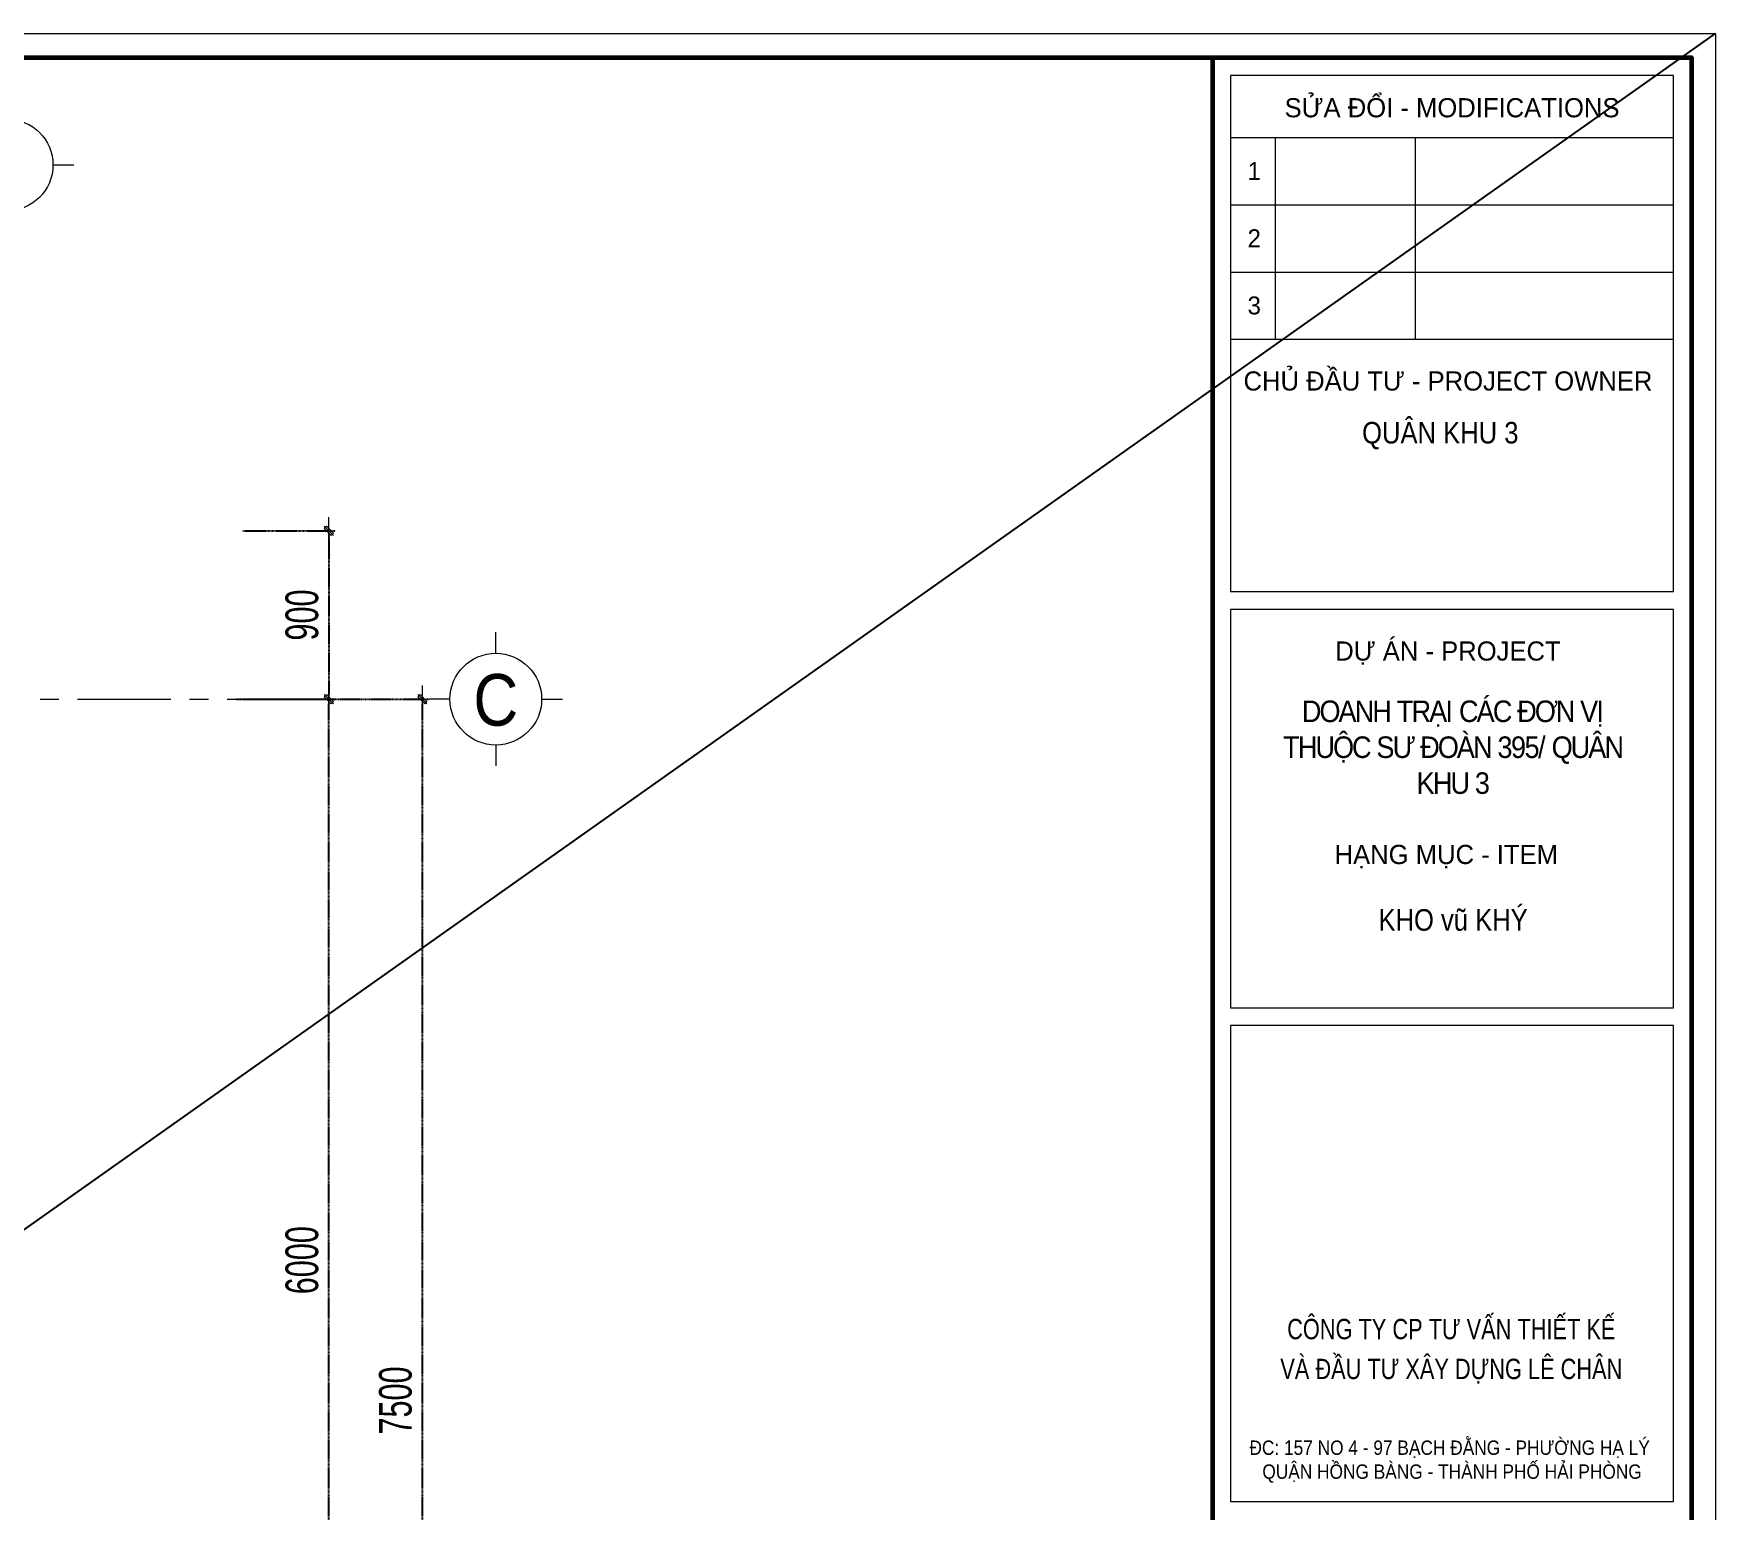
# Model space of a CAD drawing. Header units: millimetres. Extents: x -295047 to 304185, y -728047 to -308748.
# Drawn here: x -42487 to -33495, y -329570 to -321674 of the extents above; entities that cross this region are included whole.
import ezdxf
from ezdxf.enums import TextEntityAlignment as Align

# ---------------------------------------------------------------- set-up
doc = ezdxf.new("R2010")
doc.units = ezdxf.units.MM
doc.header["$MEASUREMENT"] = 0
doc.header["$PDMODE"] = 32
for name, pattern in [('CENTERX2', [4, 2.5, -0.5, 0.5, -0.5]), ('DASHDOT', [1, 0.5, -0.25, 0, -0.25]), ('HIDDEN', [0.375, 0.25, -0.125])]:
    doc.linetypes.add(name, pattern=pattern)
doc.layers.get('Defpoints').update_dxf_attribs({"color": 1})
for name, color, linetype, lineweight in [('08. Net Text', 3, 'Continuous', 13), ('Khungten_LCDI', 7, 'Continuous', 5), ('LC Dim', 8, 'Continuous', 18), ('LC ISO', 153, 'Continuous', 13), ('LC Net manh', 219, 'Continuous', 5), ('LC Net thay', 7, 'Continuous', 25), ('LC Net truc', 79, 'DASHDOT', 13), ('LC Text1', 3, 'Continuous', 20)]:
    doc.layers.add(name, color=color, linetype=linetype, lineweight=lineweight)
doc.layers.add('KCS_Plotter', color=11, linetype='Continuous', plot=False)
doc.styles.add('HOATBIF', font='hoatbif.shx', dxfattribs={"width": 0.7})
doc.styles.add('Khungten', font='VHAVAN.TTF', dxfattribs={"width": 0.9, "height": 5000})
doc.styles.add('LC 1', font='VHAVANB.TTF')
doc.styles.add('Text Khung Ten', font='VHAVAN.TTF')
doc.styles.add('Title', font='VHBLACK.TTF', dxfattribs={"width": 0.8})
doc.dimstyles.new('1-70', dxfattribs={"dimscale": 70, "dimtxt": 2.5, "dimasz": 0.35, "dimexe": 0.5, "dimexo": 0, "dimgap": 0.8, "dimtad": 1, "dimdec": 0, "dimzin": 0, "dimdsep": 46, "dimtxsty": 'HOATBIF', "dimblk1": 'DOT', "dimblk2": 'DOT', "dimsah": 1, "dimcen": -1, "dimdle": 1, "dimclrd": 256, "dimclre": 256, "dimclrt": 4, "dimadec": 3, "dimazin": 2, "dimtfac": 0.333333, "dimtdec": 0, "dimtix": 1, "dimtmove": 2, "dimatfit": 3, "dimldrblk": 'DOT', "dimfxl": 1, "dimtvp": 0.833333, "dimtolj": 1, "dimtzin": 0, "dimarcsym": 0})

# ---------------------------------------------------------------- blocks, each defined once
blk = doc.blocks.new('DOT')
at = {"layer": 'LC Dim'}
blk.add_line((-3, 0), (3, 0), dxfattribs=at)
at = {"layer": 'LC Dim', "color": 4}
blk.add_line((-1, -1), (1, 1), dxfattribs=at)
blk.add_lwpolyline([(0.5, 1), (-1, -0.5), (-0.5, -1), (1, 0.5)], close=True, dxfattribs=at)
blk = doc.blocks.new('*D128')
at = {"layer": 'Defpoints', "color": 0, "linetype": 'HIDDEN', "transparency": 16777216}
for p in [(-41367.8, -325232.1), (-40408.1, -325232.1), (-41367.8, -332732.1)]:
    blk.add_point(p, dxfattribs=at)
at = {"layer": 'LC Dim', "linetype": 'HIDDEN', "lineweight": -2, "transparency": 16777216}
for p, q in [((-41367.8, -325232.1), (-40373.1, -325232.1)), ((-40408.1, -332707.6), (-40408.1, -325256.6)), ((-41367.8, -332732.1), (-40373.1, -332732.1))]:
    blk.add_line(p, q, dxfattribs=at)
at = {"layer": 'LC Dim', "linetype": 'HIDDEN', "lineweight": -2, "transparency": 16777216, "xscale": 24.5, "yscale": 24.5, "zscale": 24.5}
for p, rotation in [((-40408.1, -325232.1), 90), ((-40408.1, -332732.1), 270)]:
    blk.add_blockref('DOT', p, dxfattribs=dict(at, rotation=rotation))
at = {"layer": 'LC Dim', "color": 4, "linetype": 'HIDDEN', "transparency": 16777216, "insert": (-40551.6, -328982.1), "char_height": 175, "attachment_point": 5, "rotation": 90, "style": 'HOATBIF'}
blk.add_mtext('\\A1;7500', dxfattribs=at)
blk = doc.blocks.new('_Dot')
at = {"color": 0, "linetype": 'ByBlock', "lineweight": -2}
blk.add_line((-0.5, 0), (-1, 0), dxfattribs=at)
at = {"color": 0, "linetype": 'ByBlock', "const_width": 0.5}
blk.add_lwpolyline([(-0.25, 0, 1), (0.25, 0, 1)], format="xyb", close=True, dxfattribs=at)
blk = doc.blocks.new('*D125')
at = {"layer": 'Defpoints', "color": 0, "linetype": 'HIDDEN', "transparency": 16777216}
for p in [(-41367.8, -325232.1), (-40908.1, -325232.1), (-41367.8, -331232.1)]:
    blk.add_point(p, dxfattribs=at)
at = {"layer": 'LC Dim', "linetype": 'HIDDEN', "lineweight": -2, "transparency": 16777216}
for p, q in [((-41367.8, -325232.1), (-40873.1, -325232.1)), ((-40908.1, -331207.6), (-40908.1, -325256.6)), ((-41367.8, -331232.1), (-40873.1, -331232.1))]:
    blk.add_line(p, q, dxfattribs=at)
at = {"layer": 'LC Dim', "linetype": 'HIDDEN', "lineweight": -2, "transparency": 16777216, "xscale": 24.5, "yscale": 24.5, "zscale": 24.5}
for p, rotation in [((-40908.1, -325232.1), 90), ((-40908.1, -331232.1), 270)]:
    blk.add_blockref('DOT', p, dxfattribs=dict(at, rotation=rotation))
at = {"layer": 'LC Dim', "color": 4, "linetype": 'HIDDEN', "transparency": 16777216, "insert": (-41051.6, -328232.1), "char_height": 175, "attachment_point": 5, "rotation": 90, "style": 'HOATBIF'}
blk.add_mtext('\\A1;6000', dxfattribs=at)
blk = doc.blocks.new('*D116')
at = {"layer": 'Defpoints', "color": 0, "linetype": 'HIDDEN', "transparency": 16777216}
for p in [(-41367.8, -324332.1), (-41403.9, -325232.1), (-40908.1, -325232.1)]:
    blk.add_point(p, dxfattribs=at)
at = {"layer": 'LC Dim', "linetype": 'HIDDEN', "lineweight": -2, "transparency": 16777216}
for p, q in [((-41367.8, -324332.1), (-40873.1, -324332.1)), ((-40908.1, -324356.6), (-40908.1, -325207.6)), ((-41403.9, -325232.1), (-40873.1, -325232.1))]:
    blk.add_line(p, q, dxfattribs=at)
at = {"layer": 'LC Dim', "linetype": 'HIDDEN', "lineweight": -2, "transparency": 16777216, "xscale": 24.5, "yscale": 24.5, "zscale": 24.5}
for p, rotation in [((-40908.1, -324332.1), 90), ((-40908.1, -325232.1), 270)]:
    blk.add_blockref('DOT', p, dxfattribs=dict(at, rotation=rotation))
at = {"layer": 'LC Dim', "color": 4, "linetype": 'HIDDEN', "transparency": 16777216, "insert": (-41051.6, -324782.1), "char_height": 175, "attachment_point": 5, "rotation": 90, "style": 'HOATBIF'}
blk.add_mtext('\\A1;900', dxfattribs=at)
blk = doc.blocks.new('TTRUC')
at = {"layer": 'LC ISO'}
for p, q in [((0, 6.95), (0, 10.13)), ((-6.95, 0), (-10.13, 0)), ((6.95, 0), (10.13, 0)), ((0, -6.95), (0, -10.13))]:
    blk.add_line(p, q, dxfattribs=at)
at = {"layer": 'LC Net manh'}
blk.add_circle((0, 0), 6.95, dxfattribs=at)
blk = doc.blocks.new('lcdi fix')
at = {"layer": 'Defpoints', "lineweight": 0}
blk.add_lwpolyline([(-1200, -14850), (-1200, 14850), (40800, 14850), (40800, -14850)], close=True, dxfattribs=at)
at = {"layer": 'Khungten_LCDI', "color": 5, "lineweight": 60}
blk.add_line((36600, 14650), (36600, -14650), dxfattribs=at)
at = {"layer": 'Khungten_LCDI', "color": 5, "lineweight": 25}
blk.add_line((40600, -14650), (40600, 14650), dxfattribs=at)
at = {"layer": 'Khungten_LCDI', "color": 9, "lineweight": 15}
for p, q in [((36750, 13981), (40450, 13981)), ((37123, 13981), (37123, 12297)), ((38293, 13981), (38293, 12297)), ((36750, 13420), (40450, 13420)), ((36750, 12858), (40450, 12858)), ((36750, 12297), (40450, 12297))]:
    blk.add_line(p, q, dxfattribs=at)
at = {"layer": 'Khungten_LCDI', "color": 5, "lineweight": 60}
blk.add_lwpolyline([(0, -14650), (0, 14650), (40600, 14650), (40600, -14650)], close=True, dxfattribs=at)
at = {"layer": 'Khungten_LCDI', "color": 9, "lineweight": 15}
for points in [[(36750, 10190), (40450, 10190), (40450, 14500), (36750, 14500)], [(36750, 6712), (40450, 6712), (40450, 10040), (36750, 10040)], [(36750, 2587), (40450, 2587), (40450, 6562), (36750, 6562)]]:
    blk.add_lwpolyline(points, close=True, dxfattribs=at)
at = {"color": 7, "style": 'Khungten'}
for s, p in [('söa ®æi - modifications', (38600, 14151)), ('chñ ®Çu t\xad - project owner', (38566, 11868)), ('dù ¸n - project', (38566, 9612)), ('h¹ng môc - item', (38552, 7912))]:
    blk.add_text(s, height=160, dxfattribs=at).set_placement(p, align=Align.CENTER)
at = {"color": 7, "style": 'Title', "width": 0.8}
for s, p in [('c«ng ty cp t\xad vÊn thiÕt kÕ', (38594, 3942)), ('vµ ®Çu t\xad x©y dùng lª ch©n', (38594, 3609))]:
    blk.add_text(s, height=170, dxfattribs=at).set_placement(p, align=Align.CENTER)
at = {"color": 4, "char_height": 180, "attachment_point": 5, "style": 'Khungten'}
for s, insert, width in [('{\\f.VnArialH|b0|i0|c0|p34;\\W0.85;qu©n khu 3}', (38502, 11491), 3815.43), ('\\pi2.84217E-014,l180.00006,t540.00019;{\\f.VnArialH|b0|i0|c0|p34;\\T0.9;doanh tr¹i c¸c ®¬n vÞ thuéc s\xad ®oµn 395/ qu©n khu 3}', (38514, 8887), 3461.98), ('{\\f.VnArialH|b0|i0|c0|p34;\\W0.85;KHO v\\fArial|b0|i0|c0|p34;ũ\\f.VnArialH|b0|i0|c0|p34; KHÝ}', (38609, 7444), 3815.43)]:
    blk.add_mtext(s, dxfattribs=dict(at, insert=insert, width=width))
at = {"color": 7, "insert": (38600, 3096), "char_height": 120, "attachment_point": 2, "style": 'Khungten'}
blk.add_mtext_dynamic_manual_height_columns('®c: 157 no 4 - 97 b¹ch ®»ng - ph\xadêng h¹ lý   quËn hång bµng - thµnh phè h¶i phßng ', width=3421.65, gutter_width=25, heights=[0], dxfattribs=at)
at = {"color": 7, "style": 'Khungten', "width": 0.8}
for tag, p in [('REVISION', (39499, -10746)), ('NGAYHT', (39546, -11609))]:
    blk.add_attdef(tag, text='', height=200, dxfattribs=at).set_placement(p, align=Align.CENTER)
at = {"layer": '08. Net Text', "color": 7, "style": 'Text Khung Ten'}
blk.add_text('1', height=150, dxfattribs=at).set_placement((36892, 13627))
at = {"layer": '08. Net Text', "color": 7, "ltscale": 2, "style": 'Text Khung Ten'}
for s, p in [('2', (36892, 13065)), ('3', (36892, 12504))]:
    blk.add_text(s, height=150, dxfattribs=at).set_placement(p)
at = {"layer": 'LC Text1', "style": 'Title', "width": 1.485915}
for tag, p, p2 in [('TENBANVE1', (36913, -8886), (40339, -8886)), ('TENBANVE2', (36913, -9562), (40339, -9562))]:
    blk.add_attdef(tag, text='', height=250, dxfattribs=at).set_placement(p, p2, align=Align.FIT)
at = {"layer": 'LC Text1', "style": 'Title', "width": 0.7}
blk.add_attdef('SOBANVE', text='', height=250, dxfattribs=at).set_placement((39562, -13896), align=Align.CENTER)

msp = doc.modelspace()

# ---------------------------------------------------------------- linework, layer by layer
at = {"layer": 'KCS_Plotter', "ltscale": 2}
msp.add_line((-60375, -340681.5), (-33495, -321673.5), dxfattribs=at)
at = {"layer": 'LC Net truc', "linetype": 'CENTERX2', "ltscale": 200}
msp.add_line((-55052.6, -325232.1), (-41058, -325232.1), dxfattribs=at)

# ---------------------------------------------------------------- block references
at = {"layer": 'LC ISO', "xscale": 35.27454594575228, "yscale": 35.27454594575228, "zscale": 35.27454594575228}
for p in [(-42628.5, -322375.6), (-40015.7, -325232.1)]:
    msp.add_blockref('TTRUC', p, dxfattribs=at)
at = {"layer": 'LC Net thay', "xscale": 0.6399999999848659, "yscale": 0.6399999999848659, "zscale": 0.6399999999848659}
msp.add_blockref('lcdi fix', (-59607, -331177.5), dxfattribs=at)

# ---------------------------------------------------------------- texts
at = {"layer": 'LC Text1', "ltscale": 0.2, "style": 'LC 1', "width": 0.9}
msp.add_text('C', height=276.2, dxfattribs=at).set_placement((-40015.7, -325456.8), align=Align.BOTTOM_CENTER)

# ---------------------------------------------------------------- dimensions: what is measured, and where the dimension line sits
at = {"layer": 'LC Dim', "linetype": 'HIDDEN'}
for base, p1, p2, picture, middle in [((-40908.1, -325232.1), (-41367.8, -324332.1), (-41403.9, -325232.1), '*D116', (-41051.6, -324782.1)), ((-40408.1, -325232.1), (-41367.8, -332732.1), (-41367.8, -325232.1), '*D128', (-40551.6, -328982.1)), ((-40908.1, -325232.1), (-41367.8, -331232.1), (-41367.8, -325232.1), '*D125', (-41051.6, -328232.1))]:
    dim = msp.add_linear_dim(base=base, p1=p1, p2=p2, angle=90, dimstyle='1-70', dxfattribs=at)
    dim.commit()
    dim.dimension.update_dxf_attribs({"geometry": picture, "text_midpoint": middle})

doc.saveas('drawing.dxf')
